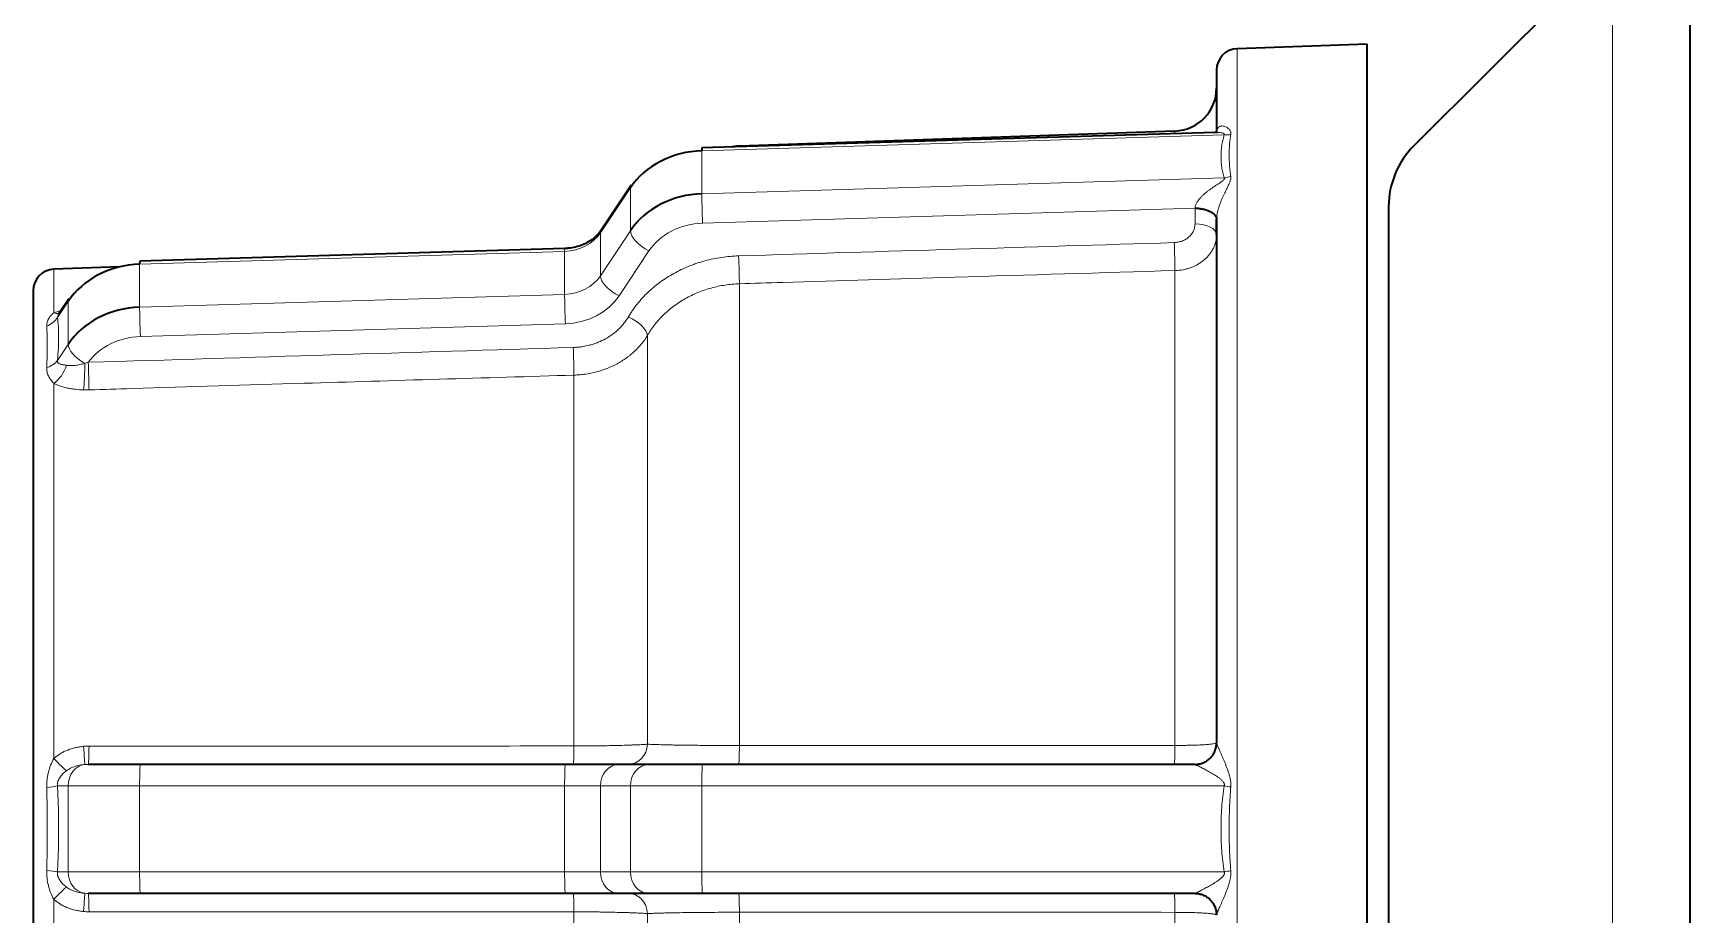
# Model space of a CAD drawing. Header units: inches. Extents: x -1096 to 3103, y -191 to 3207.
# Drawn here: x -592.76 to -554.26, y 1187.04 to 1207.55 of the extents above; entities that cross this region are included whole.
import ezdxf

# ---------------------------------------------------------------- set-up
doc = ezdxf.new("R2010")
doc.units = ezdxf.units.IN

msp = doc.modelspace()

# ---------------------------------------------------------------- linework, layer by layer
at = {"lineweight": 35}
for p, q in [((-554.255, 1211.339), (-554.255, 1150.141)), ((-560.67, 1204.926), (-556.055, 1209.541)), ((-561.755, 1207.291), (-564.773, 1207.185)), ((-561.755, 1170.791), (-561.755, 1207.291)), ((-565.255, 1206.686), (-565.255, 1205.223)), ((-565.291, 1205.241), (-577.213, 1204.88)), ((-566.221, 1205.272), (-576.343, 1204.918)), ((-565.249, 1205.271), (-565.296, 1205.241)), ((-577.213, 1204.88), (-577.215, 1204.813)), ((-578.86, 1204.009), (-579.556, 1202.966)), ((-578.86, 1204.009), (-578.877, 1203.948)), ((-561.255, 1203.512), (-561.255, 1150.141)), ((-565.255, 1202.862), (-565.255, 1203.224)), ((-565.255, 1203.223), (-565.255, 1191.04)), ((-580.402, 1202.539), (-590.278, 1202.241)), ((-590.749, 1202.111), (-592.273, 1202.057)), ((-590.278, 1202.241), (-590.281, 1202.174)), ((-592.755, 1201.558), (-592.755, 1176.523)), ((-591.926, 1201.369), (-592.165, 1201.01)), ((-591.926, 1201.369), (-591.943, 1201.309)), ((-592.166, 1201.009), (-592.173, 1201)), ((-590.263, 1190.541), (-591.474, 1190.541)), ((-580.387, 1190.541), (-590.263, 1190.541)), ((-579.14, 1190.541), (-580.387, 1190.541)), ((-578.444, 1190.541), (-579.14, 1190.541)), ((-577.198, 1190.541), (-578.444, 1190.541)), ((-565.755, 1190.541), (-577.198, 1190.541)), ((-590.263, 1187.541), (-591.474, 1187.541)), ((-580.387, 1187.541), (-590.263, 1187.541)), ((-579.14, 1187.541), (-580.387, 1187.541)), ((-578.444, 1187.541), (-579.14, 1187.541)), ((-577.198, 1187.541), (-578.444, 1187.541)), ((-565.755, 1187.541), (-577.198, 1187.541))]:
    msp.add_line(p, q, dxfattribs=at)
at = {"lineweight": 13}
for p, q in [((-556.055, 1209.541), (-556.055, 1150.141)), ((-564.773, 1207.185), (-564.773, 1189.041)), ((-565.077, 1205.18), (-577.215, 1204.813)), ((-566.221, 1205.213), (-566.221, 1205.272)), ((-577.215, 1203.813), (-577.215, 1204.813)), ((-576.343, 1204.906), (-576.343, 1204.918)), ((-578.877, 1203.948), (-579.573, 1202.905)), ((-578.877, 1202.948), (-578.877, 1203.948)), ((-565.077, 1204.18), (-577.215, 1203.813)), ((-565.755, 1203.476), (-577.198, 1203.13)), ((-565.755, 1203.473), (-565.755, 1203.112)), ((-579.556, 1202.966), (-579.573, 1202.905)), ((-578.877, 1202.948), (-579.573, 1201.905)), ((-579.573, 1201.905), (-579.573, 1202.905)), ((-580.404, 1202.472), (-590.281, 1202.174)), ((-580.402, 1202.539), (-580.404, 1202.472)), ((-580.404, 1201.472), (-580.404, 1202.472)), ((-578.444, 1202.482), (-579.14, 1201.438)), ((-592.273, 1202.057), (-592.273, 1201.044)), ((-590.281, 1201.174), (-590.281, 1202.174)), ((-566.221, 1202.026), (-566.221, 1190.981)), ((-576.343, 1190.98), (-576.343, 1201.719)), ((-591.943, 1201.309), (-592.19, 1200.937)), ((-591.943, 1200.309), (-591.943, 1201.309)), ((-580.404, 1201.472), (-590.281, 1201.174)), ((-592.19, 1200.937), (-592.167, 1201.008)), ((-580.387, 1200.79), (-590.263, 1200.491)), ((-578.479, 1191.01), (-578.479, 1200.517)), ((-591.943, 1200.309), (-592.19, 1199.937)), ((-592.273, 1190.681), (-592.273, 1199.404)), ((-580.187, 1199.594), (-580.187, 1190.969)), ((-591.943, 1190.041), (-592.19, 1190.041)), ((-591.943, 1188.041), (-591.943, 1190.041)), ((-590.281, 1190.041), (-591.943, 1190.041)), ((-590.281, 1188.041), (-590.281, 1190.041)), ((-580.404, 1190.041), (-590.281, 1190.041)), ((-580.404, 1188.041), (-580.404, 1190.041)), ((-579.573, 1190.041), (-580.404, 1190.041)), ((-578.877, 1190.041), (-579.573, 1190.041)), ((-579.573, 1188.041), (-579.573, 1190.041)), ((-577.215, 1190.041), (-578.877, 1190.041)), ((-578.877, 1188.041), (-578.877, 1190.041)), ((-565.077, 1190.041), (-577.215, 1190.041)), ((-577.215, 1188.041), (-577.215, 1190.041)), ((-564.773, 1189.041), (-564.773, 1170.896)), ((-591.943, 1188.041), (-592.19, 1188.041)), ((-590.281, 1188.041), (-591.943, 1188.041)), ((-580.404, 1188.041), (-590.281, 1188.041)), ((-579.573, 1188.041), (-580.404, 1188.041)), ((-578.877, 1188.041), (-579.573, 1188.041)), ((-577.215, 1188.041), (-578.877, 1188.041)), ((-565.077, 1188.041), (-577.215, 1188.041)), ((-592.273, 1178.678), (-592.273, 1187.4)), ((-580.187, 1187.112), (-580.187, 1178.487)), ((-578.479, 1177.564), (-578.479, 1187.072)), ((-576.343, 1176.362), (-576.343, 1187.102)), ((-566.221, 1187.1), (-566.221, 1176.055))]:
    msp.add_line(p, q, dxfattribs=at)
at = {"lineweight": 35}
for centre, radius, start, end in [((-564.755, 1206.686), 0.5, 92, 180), ((-566.255, 1206.271), 1, 272, 0), ((-576.255, 1202.42), 2.5, 92, 97.3754), ((-559.255, 1203.512), 2, 135, 180), ((-592.255, 1201.558), 0.5, 92, 180)]:
    msp.add_arc(centre, radius, start, end, dxfattribs=at)
at = {"lineweight": 13}
for centre, major_axis, ratio, start_param, end_param in [((-565.095, 1205.613), (0.475, -0.155), 0.851594, 5.019374, 5.335041), ((-565.095, 1204.613), (0.474, 0.158), 0.857283, 4.4692, 4.784867), ((-577.198, 1203.38), (0.015, -0.5), 0.01745, 3.664928, 5.235724), ((-577.145, 1201.832), (1.5, 0), 0.866025, 1.605703, 2.617994), ((-580.439, 1203.338), (-1, 0), 0.866025, 1.605703, 2.617994), ((-578.444, 1202.732), (0.416, -0.277), 0.433013, 3.422628, 4.993424), ((-565.755, 1202.862), (0.5, 0), 0.5, 0, 1.570796), ((-576.36, 1202.118), (-0.015, 0.5), 0.017581, 3.787272, 5.23572), ((-566.238, 1202.426), (0.015, -0.5), 0.017576, 0.643082, 2.094127), ((-580.439, 1202.338), (-1, 0), 0.866025, 1.605703, 2.617994), ((-579.14, 1201.688), (0.416, -0.277), 0.433013, 3.422628, 4.993424), ((-580.387, 1201.04), (0.015, -0.5), 0.01745, 3.664928, 5.235724), ((-580.439, 1202.088), (-1.5, 0), 0.866025, 1.605703, 2.617994), ((-592.623, 1201.154), (-0.496, -0.066), 0.908741, 1.826874, 2.499338), ((-592.29, 1201.505), (-0.181, 0.466), 0.614151, 2.629565, 2.992025), ((-590.263, 1200.741), (0.015, -0.5), 0.01745, 3.664928, 5.235724), ((-578.923, 1200.698), (0.431, -0.254), 0.445491, 0.318422, 1.827167), ((-590.211, 1199.193), (1.5, 0), 0.866025, 1.605703, 2.572732), ((-591.51, 1200.092), (0.416, -0.277), 0.433013, 3.422628, 4.884561), ((-580.205, 1199.987), (0.015, -0.5), 0.017632, 0.667225, 2.094126), ((-592.623, 1200.154), (-0.498, 0.048), 0.812605, 2.025796, 2.69826), ((-592.29, 1199.801), (-0.234, -0.442), 0.554361, 0.81342, 1.903372), ((-591.604, 1199.642), (0.014, 0.5), 0.091234, 3.815841, 5.181922), ((-591.474, 1199.642), (0.015, -0.5), 0.017643, 0.671436, 2.094125), ((-591.604, 1191.035), (-0.047, 0.498), 0.021289, 3.195955, 4.562036), ((-591.474, 1191.041), (0, -0.5), 0.035286, 0, 1.42269), ((-580.205, 1191.041), (0, 0.5), 0.035264, 3.141593, 4.568494), ((-578.923, 1191.041), (0, -0.5), 0.890983, 0, 1.508745), ((-576.36, 1191.041), (0, 0.5), 0.035162, 3.141593, 4.59004), ((-566.238, 1191.041), (0, 0.5), 0.035151, 3.141593, 4.592638), ((-592.29, 1190.744), (-0.338, 0.369), 0.05979, 1.687458, 2.77741), ((-591.51, 1190.041), (0, -0.5), 0.866025, 3.250455, 4.712389), ((-590.263, 1190.041), (0, -0.5), 0.034899, 3.141593, 4.712389), ((-580.387, 1190.041), (0, -0.5), 0.034899, 3.141593, 4.712389), ((-579.14, 1190.041), (0, -0.5), 0.866025, 3.141593, 4.712389), ((-578.444, 1190.041), (0, -0.5), 0.866025, 3.141593, 4.712389), ((-577.198, 1190.041), (0, -0.5), 0.034899, 3.141593, 4.712389), ((-592.623, 1190.041), (-0.499, -0.028), 0.096136, 1.942842, 2.615305), ((-565.095, 1190.041), (0.493, -0.081), 0.00569, 1.220689, 1.536356), ((-592.623, 1188.041), (-0.499, 0.028), 0.096136, 3.66788, 4.340344), ((-591.51, 1188.041), (0, -0.5), 0.866025, 4.712389, 6.174323), ((-590.263, 1188.041), (0, -0.5), 0.034899, 4.712389, 6.283185), ((-580.387, 1188.041), (0, -0.5), 0.034899, 4.712389, 6.283185), ((-579.14, 1188.041), (0, -0.5), 0.866025, 4.712389, 6.283185), ((-578.444, 1188.041), (0, -0.5), 0.866025, 4.712389, 6.283185), ((-577.198, 1188.041), (0, -0.5), 0.034899, 4.712389, 6.283185), ((-565.095, 1188.041), (0.493, 0.081), 0.00569, 4.746829, 5.062496), ((-592.29, 1187.337), (-0.338, -0.369), 0.05979, 3.505776, 4.595727), ((-591.604, 1187.047), (0.047, 0.498), 0.021289, 4.862742, 6.228822), ((-591.474, 1187.041), (0, -0.5), 0.035286, 1.718903, 3.141593), ((-580.205, 1187.041), (0, -0.5), 0.035264, 1.714692, 3.141593), ((-578.923, 1187.041), (0, -0.5), 0.890983, 1.632848, 3.141593), ((-576.36, 1187.041), (0, -0.5), 0.035162, 1.693145, 3.141593), ((-566.238, 1187.041), (0, -0.5), 0.035151, 1.690548, 3.141593)]:
    msp.add_ellipse(centre, major_axis=major_axis, ratio=ratio, start_param=start_param, end_param=end_param, dxfattribs=at)
at = {"lineweight": 35}
for centre in [(-577.145, 1203.082), (-577.145, 1202.082), (-590.211, 1200.443), (-590.211, 1199.443)]:
    msp.add_ellipse(centre, major_axis=(2, 0), ratio=0.866025, start_param=1.605703, end_param=2.617994, dxfattribs=at)
at = {"lineweight": 13}
for points, knots in [([(-565.295, 1205.24), (-565.29, 1205.241), (-565.284, 1205.241), (-565.26, 1205.241), (-565.242, 1205.241), (-565.206, 1205.239), (-565.188, 1205.238), (-565.153, 1205.233), (-565.136, 1205.231), (-565.113, 1205.224), (-565.106, 1205.222), (-565.096, 1205.218), (-565.093, 1205.217), (-565.087, 1205.213), (-565.084, 1205.212), (-565.079, 1205.208), (-565.077, 1205.206), (-565.074, 1205.201), (-565.073, 1205.199), (-565.072, 1205.194), (-565.073, 1205.191), (-565.074, 1205.186), (-565.075, 1205.183), (-565.077, 1205.18)], [0, 0, 0, 0, 0.059355, 0.059355, 0.247484, 0.247484, 0.435613, 0.435613, 0.623742, 0.623742, 0.717806, 0.717806, 0.764839, 0.764839, 0.811871, 0.811871, 0.858903, 0.858903, 0.905935, 0.905935, 0.952968, 0.952968, 1, 1, 1, 1]), ([(-564.925, 1205.193), (-564.923, 1205.206), (-564.922, 1205.219), (-564.924, 1205.237), (-564.925, 1205.242), (-564.927, 1205.253), (-564.929, 1205.259), (-564.935, 1205.275), (-564.941, 1205.284), (-564.954, 1205.303), (-564.961, 1205.311), (-564.977, 1205.327), (-564.986, 1205.334), (-565.003, 1205.347), (-565.012, 1205.353), (-565.04, 1205.369), (-565.06, 1205.377), (-565.098, 1205.387), (-565.117, 1205.39), (-565.146, 1205.388), (-565.155, 1205.387), (-565.173, 1205.381), (-565.182, 1205.378), (-565.199, 1205.368), (-565.207, 1205.362), (-565.218, 1205.35), (-565.222, 1205.345), (-565.228, 1205.335), (-565.232, 1205.33), (-565.241, 1205.312), (-565.246, 1205.299), (-565.25, 1205.278), (-565.251, 1205.273), (-565.253, 1205.264), (-565.255, 1205.25), (-565.255, 1205.235), (-565.255, 1205.224)], [0, 0, 0, 0, 0.0625, 0.0625, 0.09375, 0.09375, 0.125, 0.125, 0.1875, 0.1875, 0.25, 0.25, 0.3125, 0.3125, 0.375, 0.375, 0.5, 0.5, 0.625, 0.625, 0.6875, 0.6875, 0.75, 0.75, 0.8125, 0.8125, 0.84375, 0.84375, 0.875, 0.875, 0.9375, 0.9375, 0.953125, 0.953125, 0.96875, 1, 1, 1, 1]), ([(-565.077, 1205.18), (-565.091, 1205.138), (-565.102, 1205.096), (-565.12, 1205.012), (-565.128, 1204.97), (-565.139, 1204.887), (-565.143, 1204.845), (-565.149, 1204.761), (-565.151, 1204.678), (-565.149, 1204.595), (-565.143, 1204.511), (-565.139, 1204.47), (-565.128, 1204.387), (-565.12, 1204.346), (-565.102, 1204.263), (-565.091, 1204.221), (-565.077, 1204.18)], [0, 0, 0, 0, 0.125, 0.125, 0.25, 0.25, 0.375, 0.375, 0.5, 0.625, 0.625, 0.75, 0.75, 0.875, 0.875, 1, 1, 1, 1]), ([(-564.925, 1204.219), (-564.932, 1204.261), (-564.937, 1204.303), (-564.947, 1204.387), (-564.95, 1204.428), (-564.959, 1204.553), (-564.961, 1204.635), (-564.961, 1204.797), (-564.959, 1204.878), (-564.95, 1204.997), (-564.947, 1205.037), (-564.937, 1205.115), (-564.932, 1205.155), (-564.925, 1205.193)], [0, 0, 0, 0, 0.125, 0.125, 0.25, 0.25, 0.5, 0.5, 0.75, 0.75, 0.875, 0.875, 1, 1, 1, 1]), ([(-565.077, 1204.18), (-565.075, 1204.177), (-565.074, 1204.175), (-565.073, 1204.169), (-565.072, 1204.166), (-565.073, 1204.159), (-565.074, 1204.156), (-565.077, 1204.149), (-565.079, 1204.146), (-565.086, 1204.136), (-565.092, 1204.13), (-565.106, 1204.117), (-565.113, 1204.111), (-565.136, 1204.093), (-565.153, 1204.082), (-565.188, 1204.059), (-565.206, 1204.047), (-565.26, 1204.013), (-565.296, 1203.989), (-565.369, 1203.94), (-565.405, 1203.914), (-565.458, 1203.874), (-565.476, 1203.86), (-565.511, 1203.831), (-565.528, 1203.817), (-565.562, 1203.787), (-565.578, 1203.771), (-565.61, 1203.739), (-565.626, 1203.722), (-565.656, 1203.688), (-565.67, 1203.67), (-565.689, 1203.643), (-565.696, 1203.633), (-565.708, 1203.615), (-565.713, 1203.605), (-565.729, 1203.575), (-565.738, 1203.556), (-565.747, 1203.525), (-565.75, 1203.515), (-565.754, 1203.495), (-565.755, 1203.485), (-565.755, 1203.475)], [0, 0, 0, 0, 0.015625, 0.015625, 0.03125, 0.03125, 0.046875, 0.046875, 0.0625, 0.0625, 0.09375, 0.09375, 0.125, 0.125, 0.1875, 0.1875, 0.25, 0.25, 0.375, 0.375, 0.5, 0.5, 0.5625, 0.5625, 0.625, 0.625, 0.6875, 0.6875, 0.75, 0.75, 0.8125, 0.8125, 0.84375, 0.84375, 0.875, 0.875, 0.9375, 0.9375, 0.96875, 0.96875, 1, 1, 1, 1]), ([(-565.255, 1203.224), (-565.255, 1203.236), (-565.255, 1203.249), (-565.253, 1203.275), (-565.251, 1203.288), (-565.248, 1203.315), (-565.246, 1203.328), (-565.24, 1203.355), (-565.238, 1203.368), (-565.229, 1203.408), (-565.222, 1203.434), (-565.207, 1203.485), (-565.198, 1203.51), (-565.182, 1203.559), (-565.173, 1203.582), (-565.155, 1203.629), (-565.146, 1203.651), (-565.127, 1203.696), (-565.117, 1203.717), (-565.098, 1203.76), (-565.088, 1203.781), (-565.059, 1203.842), (-565.04, 1203.881), (-565.012, 1203.937), (-565.003, 1203.956), (-564.986, 1203.992), (-564.977, 1204.01), (-564.961, 1204.045), (-564.954, 1204.062), (-564.941, 1204.095), (-564.935, 1204.112), (-564.927, 1204.144), (-564.924, 1204.16), (-564.922, 1204.19), (-564.923, 1204.205), (-564.925, 1204.219)], [0, 0, 0, 0, 0.03125, 0.03125, 0.0625, 0.0625, 0.09375, 0.09375, 0.125, 0.125, 0.1875, 0.1875, 0.25, 0.25, 0.3125, 0.3125, 0.375, 0.375, 0.4375, 0.4375, 0.5, 0.5, 0.625, 0.625, 0.6875, 0.6875, 0.75, 0.75, 0.8125, 0.8125, 0.875, 0.875, 0.9375, 0.9375, 1, 1, 1, 1]), ([(-565.755, 1203.112), (-565.755, 1203.084), (-565.758, 1203.056), (-565.768, 1203.015), (-565.772, 1203.001), (-565.781, 1202.975), (-565.791, 1202.949), (-565.804, 1202.923), (-565.819, 1202.899), (-565.827, 1202.887), (-565.853, 1202.851), (-565.873, 1202.83), (-565.906, 1202.8), (-565.918, 1202.79), (-565.942, 1202.772), (-565.955, 1202.763), (-565.994, 1202.739), (-566.022, 1202.725), (-566.066, 1202.708), (-566.081, 1202.703), (-566.112, 1202.694), (-566.127, 1202.69), (-566.174, 1202.681), (-566.206, 1202.677), (-566.238, 1202.676)], [0, 0, 0, 0, 0.125, 0.125, 0.1875, 0.1875, 0.25, 0.3125, 0.3125, 0.375, 0.375, 0.5, 0.5, 0.5625, 0.5625, 0.625, 0.625, 0.75, 0.75, 0.8125, 0.8125, 0.875, 0.875, 1, 1, 1, 1]), ([(-566.221, 1202.026), (-566.156, 1202.028), (-566.093, 1202.035), (-565.999, 1202.053), (-565.969, 1202.061), (-565.923, 1202.073), (-565.908, 1202.078), (-565.878, 1202.088), (-565.863, 1202.093), (-565.79, 1202.12), (-565.734, 1202.146), (-565.669, 1202.185), (-565.656, 1202.193), (-565.631, 1202.209), (-565.618, 1202.217), (-565.581, 1202.244), (-565.558, 1202.262), (-565.492, 1202.319), (-565.452, 1202.361), (-565.408, 1202.417), (-565.4, 1202.429), (-565.384, 1202.452), (-565.36, 1202.487), (-565.327, 1202.548), (-565.306, 1202.598), (-565.292, 1202.636), (-565.288, 1202.649), (-565.28, 1202.675), (-565.277, 1202.689), (-565.262, 1202.755), (-565.255, 1202.808), (-565.255, 1202.862)], [0, 0, 0, 0, 0.125, 0.125, 0.1875, 0.1875, 0.21875, 0.21875, 0.25, 0.25, 0.375, 0.375, 0.40625, 0.40625, 0.4375, 0.4375, 0.5, 0.5, 0.625, 0.625, 0.65625, 0.65625, 0.6875, 0.75, 0.8125, 0.8125, 0.84375, 0.84375, 0.875, 0.875, 1, 1, 1, 1]), ([(-576.36, 1202.368), (-576.494, 1202.364), (-576.626, 1202.352), (-576.887, 1202.313), (-577.016, 1202.287), (-577.206, 1202.235), (-577.269, 1202.216), (-577.363, 1202.185), (-577.394, 1202.174), (-577.456, 1202.151), (-577.486, 1202.139), (-577.637, 1202.078), (-577.753, 1202.023), (-577.976, 1201.899), (-578.082, 1201.831), (-578.21, 1201.737), (-578.236, 1201.718), (-578.285, 1201.679), (-578.358, 1201.62), (-578.427, 1201.558), (-578.56, 1201.431), (-578.643, 1201.341), (-578.756, 1201.199), (-578.792, 1201.15), (-578.843, 1201.075), (-578.86, 1201.05), (-578.892, 1200.999), (-578.908, 1200.974), (-578.923, 1200.948)], [0, 0, 0, 0, 0.125, 0.125, 0.25, 0.25, 0.3125, 0.3125, 0.34375, 0.34375, 0.375, 0.375, 0.5, 0.5, 0.625, 0.625, 0.65625, 0.65625, 0.6875, 0.75, 0.75, 0.875, 0.875, 0.9375, 0.9375, 0.96875, 0.96875, 1, 1, 1, 1]), ([(-576.343, 1201.719), (-576.01, 1201.729), (-575.676, 1201.739), (-574.011, 1201.79), (-572.678, 1201.83), (-569.637, 1201.923), (-567.929, 1201.975), (-566.221, 1202.026)], [0, 0, 0, 0, 0.098732, 0.098732, 0.493661, 0.493661, 1, 1, 1, 1]), ([(-578.479, 1200.517), (-578.466, 1200.539), (-578.453, 1200.561), (-578.426, 1200.604), (-578.412, 1200.625), (-578.369, 1200.688), (-578.339, 1200.729), (-578.245, 1200.85), (-578.177, 1200.926), (-578.066, 1201.034), (-578.027, 1201.069), (-577.968, 1201.119), (-577.948, 1201.136), (-577.906, 1201.169), (-577.885, 1201.185), (-577.779, 1201.265), (-577.601, 1201.38), (-577.407, 1201.474), (-577.257, 1201.536), (-577.205, 1201.555), (-577.101, 1201.59), (-577.049, 1201.606), (-576.89, 1201.65), (-576.783, 1201.673), (-576.565, 1201.705), (-576.455, 1201.715), (-576.343, 1201.719)], [0, 0, 0, 0, 0.03125, 0.03125, 0.0625, 0.0625, 0.125, 0.125, 0.25, 0.25, 0.3125, 0.3125, 0.34375, 0.34375, 0.375, 0.375, 0.5, 0.625, 0.625, 0.6875, 0.6875, 0.75, 0.75, 0.875, 0.875, 1, 1, 1, 1]), ([(-592.273, 1201.044), (-592.302, 1201.023), (-592.327, 1200.999), (-592.359, 1200.961), (-592.369, 1200.948), (-592.387, 1200.921), (-592.403, 1200.894), (-592.415, 1200.867), (-592.425, 1200.84), (-592.429, 1200.826), (-592.439, 1200.786), (-592.441, 1200.76), (-592.439, 1200.735)], [0, 0, 0, 0, 0.25, 0.25, 0.375, 0.375, 0.5, 0.625, 0.625, 0.75, 0.75, 1, 1, 1, 1]), ([(-592.19, 1199.937), (-592.181, 1200.035), (-592.174, 1200.128), (-592.165, 1200.309), (-592.161, 1200.482), (-592.165, 1200.642), (-592.174, 1200.795), (-592.181, 1200.868), (-592.19, 1200.937)], [0, 0, 0, 0, 0.25, 0.25, 0.5, 0.75, 0.75, 1, 1, 1, 1]), ([(-578.923, 1200.948), (-578.954, 1200.896), (-578.988, 1200.847), (-579.063, 1200.752), (-579.104, 1200.707), (-579.171, 1200.643), (-579.194, 1200.622), (-579.23, 1200.592), (-579.242, 1200.582), (-579.267, 1200.563), (-579.33, 1200.515), (-579.449, 1200.438), (-579.566, 1200.382), (-579.641, 1200.352), (-579.657, 1200.346), (-579.687, 1200.334), (-579.734, 1200.318), (-579.781, 1200.304), (-579.876, 1200.278), (-579.94, 1200.264), (-580.038, 1200.25), (-580.071, 1200.246), (-580.138, 1200.24), (-580.171, 1200.238), (-580.205, 1200.237)], [0, 0, 0, 0, 0.125, 0.125, 0.25, 0.25, 0.3125, 0.3125, 0.34375, 0.34375, 0.375, 0.5, 0.625, 0.625, 0.65625, 0.65625, 0.6875, 0.75, 0.75, 0.875, 0.875, 0.9375, 0.9375, 1, 1, 1, 1]), ([(-592.439, 1200.735), (-592.435, 1200.667), (-592.431, 1200.595), (-592.427, 1200.446), (-592.426, 1200.369), (-592.426, 1200.207), (-592.427, 1200.124), (-592.431, 1199.951), (-592.435, 1199.862), (-592.439, 1199.77)], [0, 0, 0, 0, 0.25, 0.25, 0.5, 0.5, 0.75, 0.75, 1, 1, 1, 1]), ([(-580.187, 1199.594), (-580.165, 1199.595), (-580.143, 1199.596), (-580.098, 1199.599), (-580.076, 1199.6), (-580.009, 1199.606), (-579.965, 1199.611), (-579.835, 1199.63), (-579.749, 1199.647), (-579.623, 1199.681), (-579.581, 1199.693), (-579.519, 1199.713), (-579.498, 1199.72), (-579.457, 1199.735), (-579.437, 1199.743), (-579.336, 1199.783), (-579.181, 1199.855), (-579.039, 1199.943), (-578.954, 1200.004), (-578.937, 1200.016), (-578.904, 1200.041), (-578.888, 1200.054), (-578.84, 1200.094), (-578.809, 1200.121), (-578.72, 1200.204), (-578.665, 1200.262), (-578.565, 1200.385), (-578.519, 1200.45), (-578.479, 1200.517)], [0, 0, 0, 0, 0.03125, 0.03125, 0.0625, 0.0625, 0.125, 0.125, 0.25, 0.25, 0.3125, 0.3125, 0.34375, 0.34375, 0.375, 0.375, 0.5, 0.625, 0.625, 0.65625, 0.65625, 0.6875, 0.6875, 0.75, 0.75, 0.875, 0.875, 1, 1, 1, 1]), ([(-592.439, 1199.77), (-592.441, 1199.736), (-592.439, 1199.703), (-592.426, 1199.64), (-592.416, 1199.61), (-592.395, 1199.565), (-592.387, 1199.55), (-592.369, 1199.521), (-592.359, 1199.507), (-592.327, 1199.463), (-592.302, 1199.434), (-592.273, 1199.404)], [0, 0, 0, 0, 0.25, 0.25, 0.5, 0.5, 0.625, 0.625, 0.75, 0.75, 1, 1, 1, 1]), ([(-591.982, 1199.823), (-592.011, 1199.828), (-592.038, 1199.832), (-592.075, 1199.838), (-592.087, 1199.841), (-592.11, 1199.846), (-592.12, 1199.848), (-592.141, 1199.855), (-592.15, 1199.859), (-592.166, 1199.868), (-592.173, 1199.874), (-592.182, 1199.884), (-592.184, 1199.888), (-592.188, 1199.896), (-592.191, 1199.905), (-592.192, 1199.915), (-592.192, 1199.926), (-592.191, 1199.931), (-592.19, 1199.937)], [0, 0, 0, 0, 0.25, 0.25, 0.375, 0.375, 0.5, 0.5, 0.625, 0.625, 0.75, 0.75, 0.8125, 0.8125, 0.875, 0.9375, 0.9375, 1, 1, 1, 1]), ([(-591.557, 1199.867), (-591.594, 1199.856), (-591.631, 1199.847), (-591.687, 1199.836), (-591.705, 1199.832), (-591.742, 1199.826), (-591.76, 1199.824), (-591.814, 1199.818), (-591.849, 1199.815), (-591.9, 1199.815), (-591.917, 1199.816), (-591.95, 1199.819), (-591.967, 1199.821), (-591.982, 1199.823)], [0, 0, 0, 0, 0.25, 0.25, 0.375, 0.375, 0.5, 0.5, 0.75, 0.75, 0.875, 0.875, 1, 1, 1, 1]), ([(-592.273, 1199.404), (-592.249, 1199.392), (-592.224, 1199.38), (-592.173, 1199.359), (-592.147, 1199.349), (-592.067, 1199.322), (-592.011, 1199.306), (-591.924, 1199.287), (-591.895, 1199.282), (-591.85, 1199.274), (-591.835, 1199.272), (-591.804, 1199.268), (-591.789, 1199.266), (-591.712, 1199.257), (-591.649, 1199.253), (-591.586, 1199.251)], [0, 0, 0, 0, 0.125, 0.125, 0.25, 0.25, 0.5, 0.5, 0.625, 0.625, 0.6875, 0.6875, 0.75, 0.75, 1, 1, 1, 1]), ([(-591.457, 1199.251), (-591.124, 1199.261), (-590.791, 1199.272), (-589.125, 1199.322), (-587.793, 1199.363), (-584.369, 1199.467), (-582.278, 1199.531), (-580.187, 1199.594)], [0, 0, 0, 0, 0.088678, 0.088678, 0.44339, 0.44339, 1, 1, 1, 1]), ([(-591.586, 1190.961), (-591.618, 1190.958), (-591.649, 1190.954), (-591.711, 1190.944), (-591.742, 1190.938), (-591.834, 1190.917), (-591.894, 1190.898), (-591.982, 1190.863), (-592.011, 1190.851), (-592.067, 1190.823), (-592.094, 1190.808), (-592.175, 1190.759), (-592.225, 1190.723), (-592.273, 1190.681)], [0, 0, 0, 0, 0.125, 0.125, 0.25, 0.25, 0.5, 0.5, 0.625, 0.625, 0.75, 0.75, 1, 1, 1, 1]), ([(-580.187, 1190.969), (-580.52, 1190.969), (-580.854, 1190.969), (-582.519, 1190.968), (-583.852, 1190.968), (-587.275, 1190.968), (-589.366, 1190.967), (-591.457, 1190.967)], [0, 0, 0, 0, 0.088678, 0.088678, 0.44339, 0.44339, 1, 1, 1, 1]), ([(-578.479, 1191.01), (-578.489, 1191.009), (-578.499, 1191.008), (-578.521, 1191.007), (-578.532, 1191.006), (-578.566, 1191.004), (-578.59, 1191.003), (-578.666, 1190.999), (-578.721, 1190.996), (-578.81, 1190.993), (-578.841, 1190.991), (-578.888, 1190.99), (-578.905, 1190.989), (-578.938, 1190.988), (-578.955, 1190.988), (-579.04, 1190.985), (-579.182, 1190.981), (-579.337, 1190.978), (-579.457, 1190.975), (-579.498, 1190.975), (-579.582, 1190.973), (-579.624, 1190.973), (-579.75, 1190.971), (-579.836, 1190.971), (-580.01, 1190.969), (-580.098, 1190.969), (-580.187, 1190.969)], [0, 0, 0, 0, 0.03125, 0.03125, 0.0625, 0.0625, 0.125, 0.125, 0.25, 0.25, 0.3125, 0.3125, 0.34375, 0.34375, 0.375, 0.375, 0.5, 0.625, 0.625, 0.6875, 0.6875, 0.75, 0.75, 0.875, 0.875, 1, 1, 1, 1]), ([(-576.343, 1190.98), (-576.371, 1190.98), (-576.399, 1190.98), (-576.454, 1190.98), (-576.482, 1190.98), (-576.566, 1190.98), (-576.621, 1190.98), (-576.784, 1190.981), (-576.892, 1190.981), (-577.05, 1190.982), (-577.102, 1190.982), (-577.18, 1190.983), (-577.205, 1190.983), (-577.257, 1190.984), (-577.282, 1190.984), (-577.409, 1190.985), (-577.506, 1190.986), (-577.691, 1190.989), (-577.78, 1190.99), (-577.886, 1190.992), (-577.906, 1190.993), (-577.948, 1190.993), (-577.968, 1190.994), (-578.028, 1190.995), (-578.067, 1190.996), (-578.178, 1190.999), (-578.246, 1191.001), (-578.371, 1191.005), (-578.428, 1191.007), (-578.479, 1191.01)], [0, 0, 0, 0, 0.03125, 0.03125, 0.0625, 0.0625, 0.125, 0.125, 0.25, 0.25, 0.3125, 0.3125, 0.34375, 0.34375, 0.375, 0.375, 0.5, 0.5, 0.625, 0.625, 0.65625, 0.65625, 0.6875, 0.6875, 0.75, 0.75, 0.875, 0.875, 1, 1, 1, 1]), ([(-566.221, 1190.981), (-566.554, 1190.981), (-566.887, 1190.981), (-568.552, 1190.981), (-569.885, 1190.98), (-572.926, 1190.98), (-574.634, 1190.98), (-576.343, 1190.98)], [0, 0, 0, 0, 0.098732, 0.098732, 0.493661, 0.493661, 1, 1, 1, 1]), ([(-565.255, 1191.041), (-565.255, 1191.039), (-565.257, 1191.037), (-565.263, 1191.033), (-565.268, 1191.031), (-565.286, 1191.026), (-565.304, 1191.022), (-565.34, 1191.017), (-565.354, 1191.015), (-565.383, 1191.012), (-565.399, 1191.01), (-565.451, 1191.005), (-565.49, 1191.002), (-565.58, 1190.997), (-565.629, 1190.994), (-565.695, 1190.991), (-565.708, 1190.991), (-565.735, 1190.99), (-565.776, 1190.988), (-565.847, 1190.986), (-565.907, 1190.985), (-565.952, 1190.984), (-565.968, 1190.983), (-565.999, 1190.983), (-566.014, 1190.983), (-566.092, 1190.982), (-566.156, 1190.981), (-566.221, 1190.981)], [0, 0, 0, 0, 0.0625, 0.0625, 0.125, 0.125, 0.25, 0.25, 0.3125, 0.3125, 0.375, 0.375, 0.5, 0.5, 0.625, 0.625, 0.65625, 0.65625, 0.6875, 0.75, 0.8125, 0.8125, 0.84375, 0.84375, 0.875, 0.875, 1, 1, 1, 1]), ([(-564.925, 1190.015), (-564.923, 1190.042), (-564.922, 1190.069), (-564.924, 1190.123), (-564.927, 1190.15), (-564.935, 1190.204), (-564.941, 1190.23), (-564.954, 1190.282), (-564.961, 1190.307), (-564.985, 1190.383), (-565.003, 1190.432), (-565.04, 1190.528), (-565.059, 1190.575), (-565.088, 1190.644), (-565.098, 1190.667), (-565.117, 1190.712), (-565.127, 1190.734), (-565.145, 1190.777), (-565.155, 1190.798), (-565.173, 1190.839), (-565.181, 1190.859), (-565.194, 1190.888), (-565.198, 1190.898), (-565.206, 1190.917), (-565.21, 1190.926), (-565.221, 1190.952), (-565.228, 1190.968), (-565.237, 1190.99), (-565.24, 1190.997), (-565.245, 1191.01), (-565.248, 1191.015), (-565.251, 1191.025), (-565.253, 1191.03), (-565.255, 1191.036), (-565.255, 1191.039), (-565.255, 1191.04)], [0, 0, 0, 0, 0.0625, 0.0625, 0.125, 0.125, 0.1875, 0.1875, 0.25, 0.25, 0.375, 0.375, 0.5, 0.5, 0.5625, 0.5625, 0.625, 0.625, 0.6875, 0.6875, 0.75, 0.75, 0.78125, 0.78125, 0.8125, 0.8125, 0.875, 0.875, 0.90625, 0.90625, 0.9375, 0.9375, 0.96875, 0.96875, 1, 1, 1, 1]), ([(-592.273, 1190.681), (-592.302, 1190.63), (-592.327, 1190.577), (-592.359, 1190.495), (-592.369, 1190.467), (-592.387, 1190.411), (-592.403, 1190.355), (-592.415, 1190.297), (-592.425, 1190.24), (-592.429, 1190.211), (-592.436, 1190.152), (-592.438, 1190.123), (-592.44, 1190.065), (-592.44, 1190.035), (-592.439, 1190.006)], [0, 0, 0, 0, 0.25, 0.25, 0.375, 0.375, 0.5, 0.625, 0.625, 0.75, 0.75, 0.875, 0.875, 1, 1, 1, 1]), ([(-591.982, 1190.392), (-591.951, 1190.416), (-591.918, 1190.436), (-591.867, 1190.461), (-591.849, 1190.469), (-591.814, 1190.483), (-591.796, 1190.49), (-591.741, 1190.507), (-591.705, 1190.516), (-591.631, 1190.53), (-591.594, 1190.535), (-591.557, 1190.538)], [0, 0, 0, 0, 0.25, 0.25, 0.375, 0.375, 0.5, 0.5, 0.75, 0.75, 1, 1, 1, 1]), ([(-565.755, 1190.541), (-565.755, 1190.541), (-565.754, 1190.54), (-565.75, 1190.539), (-565.745, 1190.537), (-565.737, 1190.533), (-565.729, 1190.529), (-565.724, 1190.527), (-565.713, 1190.522), (-565.708, 1190.519), (-565.696, 1190.513), (-565.689, 1190.51), (-565.67, 1190.5), (-565.656, 1190.493), (-565.633, 1190.482), (-565.626, 1190.478), (-565.61, 1190.47), (-565.602, 1190.465), (-565.578, 1190.453), (-565.562, 1190.444), (-565.511, 1190.417), (-565.477, 1190.398), (-565.423, 1190.368), (-565.405, 1190.358), (-565.369, 1190.336), (-565.351, 1190.326), (-565.296, 1190.293), (-565.26, 1190.27), (-565.206, 1190.233), (-565.188, 1190.22), (-565.162, 1190.199), (-565.154, 1190.192), (-565.137, 1190.178), (-565.129, 1190.17), (-565.113, 1190.154), (-565.106, 1190.146), (-565.092, 1190.127), (-565.086, 1190.118), (-565.079, 1190.102), (-565.077, 1190.097), (-565.074, 1190.086), (-565.073, 1190.08), (-565.072, 1190.069), (-565.073, 1190.063), (-565.074, 1190.052), (-565.075, 1190.046), (-565.077, 1190.041)], [0, 0, 0, 0, 0.03125, 0.03125, 0.0625, 0.09375, 0.09375, 0.125, 0.125, 0.15625, 0.15625, 0.1875, 0.1875, 0.25, 0.25, 0.28125, 0.28125, 0.3125, 0.3125, 0.375, 0.375, 0.5, 0.5, 0.5625, 0.5625, 0.625, 0.625, 0.75, 0.75, 0.8125, 0.8125, 0.84375, 0.84375, 0.875, 0.875, 0.90625, 0.90625, 0.9375, 0.9375, 0.953125, 0.953125, 0.96875, 0.96875, 0.984375, 0.984375, 1, 1, 1, 1]), ([(-592.19, 1190.041), (-592.191, 1190.05), (-592.192, 1190.059), (-592.192, 1190.077), (-592.191, 1190.095), (-592.188, 1190.113), (-592.184, 1190.131), (-592.182, 1190.139), (-592.173, 1190.165), (-592.166, 1190.182), (-592.15, 1190.214), (-592.141, 1190.229), (-592.121, 1190.257), (-592.11, 1190.271), (-592.087, 1190.298), (-592.075, 1190.311), (-592.038, 1190.348), (-592.011, 1190.371), (-591.982, 1190.392)], [0, 0, 0, 0, 0.0625, 0.0625, 0.125, 0.1875, 0.1875, 0.25, 0.25, 0.375, 0.375, 0.5, 0.5, 0.625, 0.625, 0.75, 0.75, 1, 1, 1, 1]), ([(-592.19, 1188.041), (-592.181, 1188.207), (-592.174, 1188.374), (-592.165, 1188.707), (-592.161, 1189.041), (-592.165, 1189.374), (-592.174, 1189.707), (-592.181, 1189.874), (-592.19, 1190.041)], [0, 0, 0, 0, 0.25, 0.25, 0.5, 0.75, 0.75, 1, 1, 1, 1]), ([(-565.077, 1190.041), (-565.091, 1189.957), (-565.102, 1189.874), (-565.12, 1189.707), (-565.128, 1189.624), (-565.139, 1189.457), (-565.143, 1189.374), (-565.149, 1189.207), (-565.151, 1189.041), (-565.149, 1188.874), (-565.143, 1188.707), (-565.139, 1188.624), (-565.128, 1188.457), (-565.12, 1188.374), (-565.102, 1188.207), (-565.091, 1188.124), (-565.077, 1188.041)], [0, 0, 0, 0, 0.125, 0.125, 0.25, 0.25, 0.375, 0.375, 0.5, 0.625, 0.625, 0.75, 0.75, 0.875, 0.875, 1, 1, 1, 1]), ([(-592.439, 1190.006), (-592.435, 1189.845), (-592.431, 1189.685), (-592.427, 1189.363), (-592.426, 1189.202), (-592.426, 1188.879), (-592.427, 1188.718), (-592.431, 1188.396), (-592.435, 1188.236), (-592.439, 1188.075)], [0, 0, 0, 0, 0.25, 0.25, 0.5, 0.5, 0.75, 0.75, 1, 1, 1, 1]), ([(-564.925, 1188.066), (-564.932, 1188.147), (-564.937, 1188.228), (-564.947, 1188.39), (-564.95, 1188.472), (-564.959, 1188.715), (-564.961, 1188.878), (-564.961, 1189.203), (-564.959, 1189.366), (-564.95, 1189.61), (-564.947, 1189.691), (-564.937, 1189.853), (-564.932, 1189.934), (-564.925, 1190.015)], [0, 0, 0, 0, 0.125, 0.125, 0.25, 0.25, 0.5, 0.5, 0.75, 0.75, 0.875, 0.875, 1, 1, 1, 1]), ([(-592.439, 1188.075), (-592.441, 1188.017), (-592.439, 1187.958), (-592.426, 1187.841), (-592.416, 1187.783), (-592.395, 1187.698), (-592.387, 1187.67), (-592.369, 1187.614), (-592.359, 1187.586), (-592.327, 1187.504), (-592.302, 1187.451), (-592.273, 1187.4)], [0, 0, 0, 0, 0.25, 0.25, 0.5, 0.5, 0.625, 0.625, 0.75, 0.75, 1, 1, 1, 1]), ([(-591.982, 1187.689), (-592.011, 1187.711), (-592.038, 1187.734), (-592.075, 1187.77), (-592.087, 1187.783), (-592.11, 1187.81), (-592.12, 1187.824), (-592.141, 1187.853), (-592.15, 1187.868), (-592.166, 1187.899), (-592.173, 1187.916), (-592.182, 1187.942), (-592.184, 1187.951), (-592.188, 1187.968), (-592.191, 1187.986), (-592.192, 1188.004), (-592.192, 1188.023), (-592.191, 1188.032), (-592.19, 1188.041)], [0, 0, 0, 0, 0.25, 0.25, 0.375, 0.375, 0.5, 0.5, 0.625, 0.625, 0.75, 0.75, 0.8125, 0.8125, 0.875, 0.9375, 0.9375, 1, 1, 1, 1]), ([(-565.077, 1188.041), (-565.075, 1188.035), (-565.074, 1188.029), (-565.073, 1188.018), (-565.072, 1188.012), (-565.073, 1188.001), (-565.074, 1187.995), (-565.077, 1187.984), (-565.079, 1187.979), (-565.084, 1187.968), (-565.087, 1187.963), (-565.092, 1187.954), (-565.096, 1187.949), (-565.106, 1187.936), (-565.113, 1187.927), (-565.136, 1187.904), (-565.153, 1187.889), (-565.188, 1187.862), (-565.206, 1187.849), (-565.242, 1187.824), (-565.26, 1187.812), (-565.296, 1187.789), (-565.314, 1187.777), (-565.369, 1187.744), (-565.405, 1187.724), (-565.458, 1187.694), (-565.476, 1187.684), (-565.511, 1187.665), (-565.528, 1187.655), (-565.579, 1187.628), (-565.611, 1187.611), (-565.648, 1187.592), (-565.655, 1187.588), (-565.669, 1187.581), (-565.676, 1187.578), (-565.696, 1187.568), (-565.708, 1187.562), (-565.724, 1187.554), (-565.729, 1187.552), (-565.737, 1187.548), (-565.741, 1187.546), (-565.751, 1187.542), (-565.755, 1187.541), (-565.755, 1187.541)], [0, 0, 0, 0, 0.015625, 0.015625, 0.03125, 0.03125, 0.046875, 0.046875, 0.0625, 0.0625, 0.078125, 0.078125, 0.09375, 0.09375, 0.125, 0.125, 0.1875, 0.1875, 0.25, 0.25, 0.3125, 0.3125, 0.375, 0.375, 0.5, 0.5, 0.5625, 0.5625, 0.625, 0.625, 0.75, 0.75, 0.78125, 0.78125, 0.8125, 0.8125, 0.875, 0.875, 0.90625, 0.90625, 0.9375, 0.9375, 1, 1, 1, 1]), ([(-565.255, 1187.041), (-565.255, 1187.041), (-565.255, 1187.042), (-565.255, 1187.045), (-565.254, 1187.048), (-565.253, 1187.052), (-565.251, 1187.056), (-565.25, 1187.058), (-565.246, 1187.071), (-565.241, 1187.084), (-565.232, 1187.106), (-565.228, 1187.113), (-565.221, 1187.129), (-565.218, 1187.138), (-565.206, 1187.164), (-565.198, 1187.183), (-565.182, 1187.221), (-565.173, 1187.241), (-565.155, 1187.283), (-565.145, 1187.304), (-565.117, 1187.369), (-565.098, 1187.414), (-565.059, 1187.506), (-565.04, 1187.553), (-565.012, 1187.625), (-565.003, 1187.649), (-564.985, 1187.699), (-564.977, 1187.724), (-564.961, 1187.774), (-564.954, 1187.8), (-564.941, 1187.852), (-564.935, 1187.878), (-564.929, 1187.918), (-564.927, 1187.931), (-564.925, 1187.958), (-564.924, 1187.971), (-564.922, 1188.012), (-564.923, 1188.039), (-564.925, 1188.066)], [0, 0, 0, 0, 0.015625, 0.015625, 0.03125, 0.046875, 0.046875, 0.0625, 0.0625, 0.125, 0.125, 0.15625, 0.15625, 0.1875, 0.1875, 0.25, 0.25, 0.3125, 0.3125, 0.375, 0.375, 0.5, 0.5, 0.625, 0.625, 0.6875, 0.6875, 0.75, 0.75, 0.8125, 0.8125, 0.875, 0.875, 0.90625, 0.90625, 0.9375, 0.9375, 1, 1, 1, 1]), ([(-592.273, 1187.4), (-592.225, 1187.359), (-592.175, 1187.322), (-592.095, 1187.273), (-592.067, 1187.258), (-592.025, 1187.238), (-592.011, 1187.231), (-591.982, 1187.218), (-591.967, 1187.212), (-591.894, 1187.183), (-591.834, 1187.164), (-591.742, 1187.143), (-591.712, 1187.137), (-591.649, 1187.127), (-591.618, 1187.123), (-591.586, 1187.12)], [0, 0, 0, 0, 0.25, 0.25, 0.375, 0.375, 0.4375, 0.4375, 0.5, 0.5, 0.75, 0.75, 0.875, 0.875, 1, 1, 1, 1]), ([(-591.557, 1187.544), (-591.594, 1187.546), (-591.631, 1187.551), (-591.705, 1187.565), (-591.741, 1187.574), (-591.796, 1187.591), (-591.814, 1187.598), (-591.849, 1187.612), (-591.867, 1187.62), (-591.918, 1187.646), (-591.951, 1187.665), (-591.982, 1187.689)], [0, 0, 0, 0, 0.25, 0.25, 0.5, 0.5, 0.625, 0.625, 0.75, 0.75, 1, 1, 1, 1]), ([(-591.457, 1187.114), (-591.124, 1187.114), (-590.791, 1187.114), (-589.125, 1187.114), (-587.793, 1187.114), (-584.369, 1187.113), (-582.278, 1187.113), (-580.187, 1187.112)], [0, 0, 0, 0, 0.088678, 0.088678, 0.44339, 0.44339, 1, 1, 1, 1]), ([(-580.187, 1187.112), (-580.165, 1187.112), (-580.143, 1187.112), (-580.098, 1187.112), (-580.076, 1187.112), (-580.009, 1187.112), (-579.965, 1187.112), (-579.835, 1187.111), (-579.749, 1187.11), (-579.623, 1187.108), (-579.581, 1187.108), (-579.519, 1187.107), (-579.498, 1187.106), (-579.457, 1187.106), (-579.437, 1187.105), (-579.336, 1187.104), (-579.258, 1187.102), (-579.11, 1187.098), (-579.039, 1187.096), (-578.954, 1187.094), (-578.937, 1187.093), (-578.904, 1187.092), (-578.888, 1187.091), (-578.84, 1187.09), (-578.809, 1187.089), (-578.72, 1187.085), (-578.665, 1187.082), (-578.565, 1187.077), (-578.519, 1187.074), (-578.479, 1187.072)], [0, 0, 0, 0, 0.03125, 0.03125, 0.0625, 0.0625, 0.125, 0.125, 0.25, 0.25, 0.3125, 0.3125, 0.34375, 0.34375, 0.375, 0.375, 0.5, 0.5, 0.625, 0.625, 0.65625, 0.65625, 0.6875, 0.6875, 0.75, 0.75, 0.875, 0.875, 1, 1, 1, 1]), ([(-578.479, 1187.072), (-578.466, 1187.072), (-578.453, 1187.073), (-578.426, 1187.074), (-578.412, 1187.075), (-578.369, 1187.076), (-578.339, 1187.077), (-578.245, 1187.081), (-578.177, 1187.083), (-578.066, 1187.085), (-578.027, 1187.086), (-577.968, 1187.087), (-577.948, 1187.088), (-577.906, 1187.089), (-577.885, 1187.089), (-577.779, 1187.091), (-577.601, 1187.094), (-577.407, 1187.096), (-577.257, 1187.097), (-577.205, 1187.098), (-577.101, 1187.099), (-577.049, 1187.099), (-576.89, 1187.1), (-576.783, 1187.101), (-576.565, 1187.101), (-576.455, 1187.102), (-576.343, 1187.102)], [0, 0, 0, 0, 0.03125, 0.03125, 0.0625, 0.0625, 0.125, 0.125, 0.25, 0.25, 0.3125, 0.3125, 0.34375, 0.34375, 0.375, 0.375, 0.5, 0.625, 0.625, 0.6875, 0.6875, 0.75, 0.75, 0.875, 0.875, 1, 1, 1, 1]), ([(-576.343, 1187.102), (-576.01, 1187.102), (-575.676, 1187.102), (-574.011, 1187.101), (-572.678, 1187.101), (-569.637, 1187.101), (-567.929, 1187.101), (-566.221, 1187.1)], [0, 0, 0, 0, 0.098732, 0.098732, 0.493661, 0.493661, 1, 1, 1, 1]), ([(-566.221, 1187.1), (-566.156, 1187.1), (-566.093, 1187.1), (-565.999, 1187.098), (-565.969, 1187.098), (-565.923, 1187.097), (-565.908, 1187.097), (-565.878, 1187.096), (-565.863, 1187.095), (-565.79, 1187.093), (-565.734, 1187.092), (-565.669, 1187.089), (-565.656, 1187.088), (-565.631, 1187.087), (-565.618, 1187.086), (-565.581, 1187.084), (-565.558, 1187.083), (-565.492, 1187.079), (-565.452, 1187.076), (-565.408, 1187.072), (-565.4, 1187.071), (-565.384, 1187.069), (-565.36, 1187.067), (-565.327, 1187.063), (-565.306, 1187.059), (-565.292, 1187.056), (-565.288, 1187.055), (-565.28, 1187.054), (-565.277, 1187.053), (-565.262, 1187.048), (-565.255, 1187.044), (-565.255, 1187.041)], [0, 0, 0, 0, 0.125, 0.125, 0.1875, 0.1875, 0.21875, 0.21875, 0.25, 0.25, 0.375, 0.375, 0.40625, 0.40625, 0.4375, 0.4375, 0.5, 0.5, 0.625, 0.625, 0.65625, 0.65625, 0.6875, 0.75, 0.8125, 0.8125, 0.84375, 0.84375, 0.875, 0.875, 1, 1, 1, 1])]:
    msp.add_open_spline(points, degree=3, knots=knots, dxfattribs=at)
at = {"lineweight": 35}
for points, knots in [([(-565.755, 1203.476), (-565.723, 1203.476), (-565.69, 1203.475), (-565.626, 1203.468), (-565.594, 1203.463), (-565.534, 1203.45), (-565.505, 1203.443), (-565.45, 1203.424), (-565.425, 1203.414), (-565.379, 1203.39), (-565.358, 1203.378), (-565.322, 1203.35), (-565.306, 1203.336), (-565.281, 1203.306), (-565.271, 1203.29), (-565.259, 1203.258), (-565.255, 1203.241), (-565.255, 1203.225)], [0, 0, 0, 0, 0.125, 0.125, 0.25, 0.25, 0.375, 0.375, 0.5, 0.5, 0.625, 0.625, 0.75, 0.75, 0.875, 0.875, 1, 1, 1, 1]), ([(-579.556, 1202.966), (-579.599, 1202.901), (-579.715, 1202.771), (-579.979, 1202.611), (-580.232, 1202.549), (-580.374, 1202.54), (-580.402, 1202.539)], [0, 0, 0, 0, 0.26973, 0.598626, 0.92295, 1, 1, 1, 1]), ([(-565.755, 1190.541), (-565.723, 1190.541), (-565.69, 1190.544), (-565.626, 1190.557), (-565.594, 1190.566), (-565.534, 1190.591), (-565.505, 1190.607), (-565.45, 1190.643), (-565.425, 1190.664), (-565.379, 1190.71), (-565.358, 1190.735), (-565.322, 1190.79), (-565.306, 1190.819), (-565.281, 1190.879), (-565.271, 1190.911), (-565.259, 1190.975), (-565.255, 1191.008), (-565.255, 1191.04)], [0, 0, 0, 0, 0.125, 0.125, 0.25, 0.25, 0.375, 0.375, 0.5, 0.5, 0.625, 0.625, 0.75, 0.75, 0.875, 0.875, 1, 1, 1, 1]), ([(-565.755, 1187.541), (-565.723, 1187.541), (-565.69, 1187.537), (-565.626, 1187.525), (-565.594, 1187.515), (-565.534, 1187.49), (-565.505, 1187.475), (-565.45, 1187.438), (-565.425, 1187.417), (-565.379, 1187.371), (-565.358, 1187.346), (-565.322, 1187.291), (-565.306, 1187.262), (-565.281, 1187.202), (-565.271, 1187.17), (-565.259, 1187.106), (-565.255, 1187.074), (-565.255, 1187.041)], [0, 0, 0, 0, 0.125, 0.125, 0.25, 0.25, 0.375, 0.375, 0.5, 0.5, 0.625, 0.625, 0.75, 0.75, 0.875, 0.875, 1, 1, 1, 1])]:
    msp.add_open_spline(points, degree=3, knots=knots, dxfattribs=at)
at = {"lineweight": 13}
for points in [[(-566.238, 1202.676), (-569.612, 1202.573), (-572.986, 1202.471), (-576.36, 1202.368)], [(-592.123, 1201.091), (-592.176, 1201.077), (-592.226, 1201.061), (-592.273, 1201.044)], [(-580.205, 1200.237), (-583.961, 1200.122), (-587.718, 1200.007), (-591.474, 1199.892)], [(-591.474, 1199.892), (-591.502, 1199.883), (-591.529, 1199.875), (-591.557, 1199.867)], [(-591.586, 1199.251), (-591.543, 1199.25), (-591.5, 1199.25), (-591.457, 1199.251)], [(-591.457, 1190.967), (-591.5, 1190.967), (-591.543, 1190.965), (-591.586, 1190.961)], [(-591.557, 1190.538), (-591.529, 1190.54), (-591.502, 1190.541), (-591.474, 1190.541)], [(-591.474, 1187.541), (-591.502, 1187.541), (-591.529, 1187.541), (-591.557, 1187.544)], [(-591.586, 1187.12), (-591.543, 1187.116), (-591.5, 1187.114), (-591.457, 1187.114)]]:
    msp.add_open_spline(points, degree=3, dxfattribs=at)

doc.saveas('drawing.dxf')
